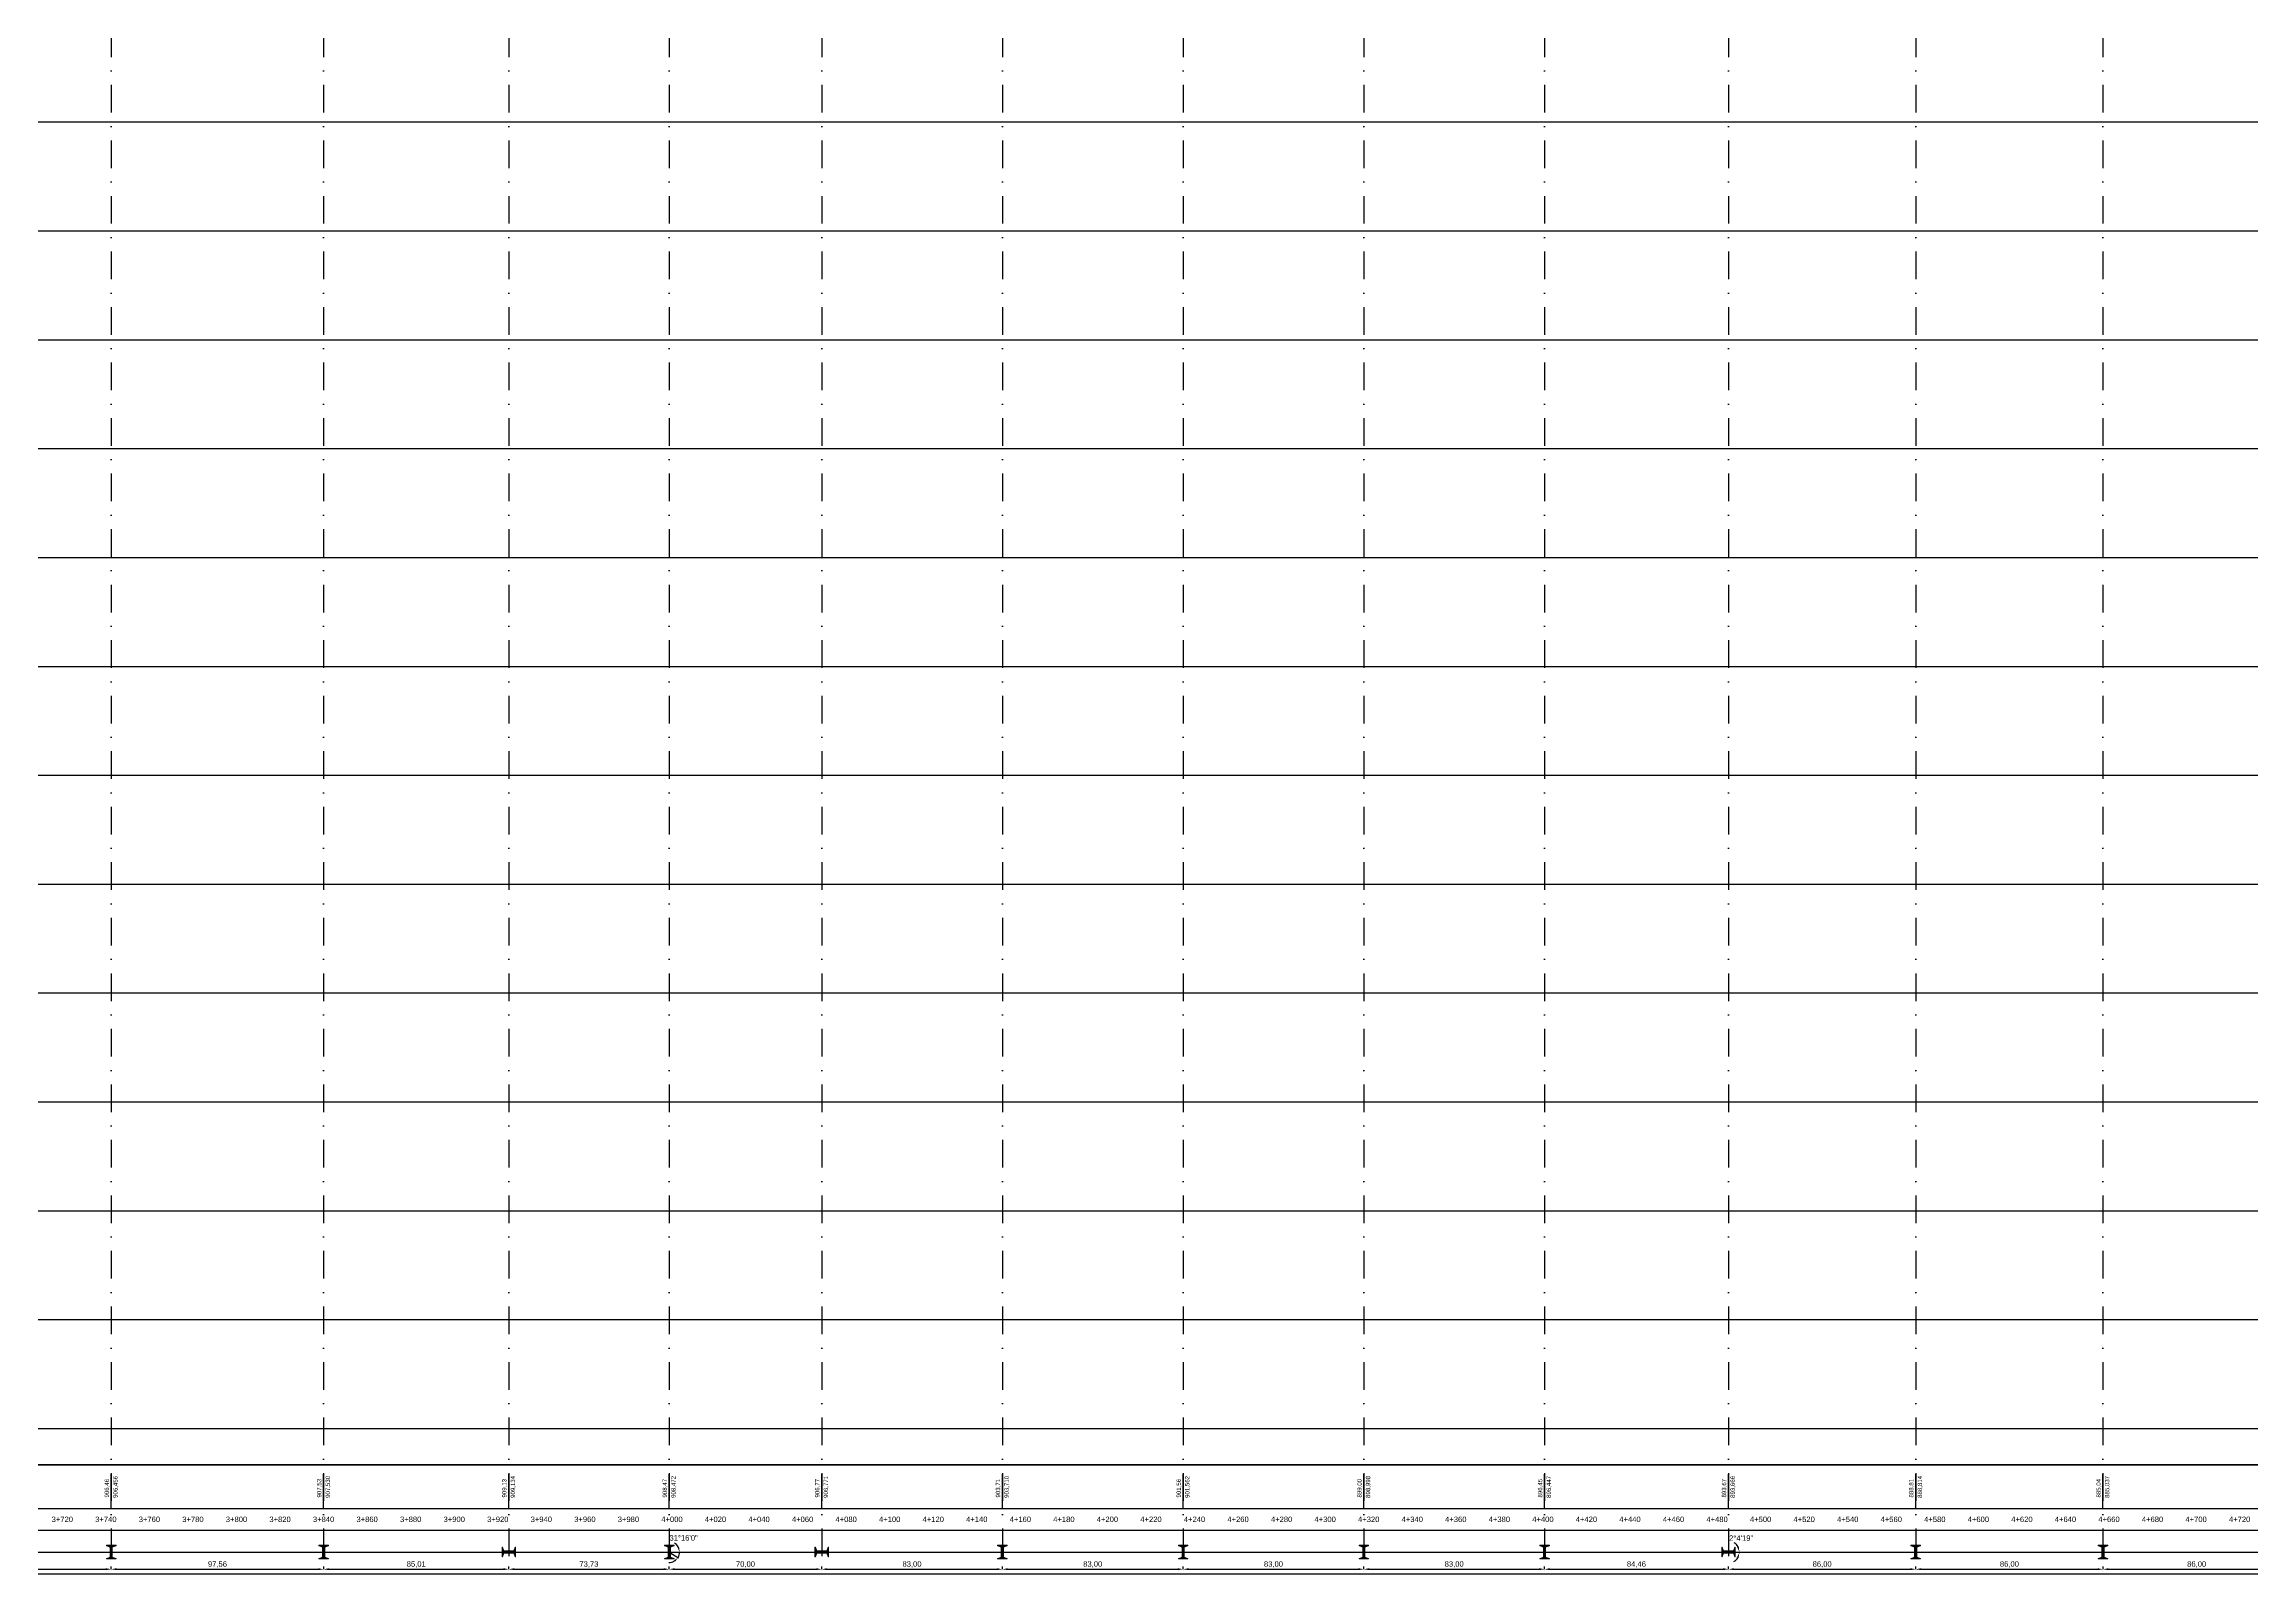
# Model space of a CAD drawing. Header units: metres. Extents: x -121 to 9872, y 3505 to 10721.
# Drawn here: x 3730 to 4744, y 5510 to 6213 of the extents above; entities that cross this region are included whole.
import ezdxf
from ezdxf.enums import TextEntityAlignment as Align

# ---------------------------------------------------------------- set-up
doc = ezdxf.new("R2010")
doc.units = ezdxf.units.M
doc.set_wipeout_variables(frame=1)
doc.header["$PDMODE"] = 2
doc.linetypes.add('DASHDOT', pattern=[25.4, 12.7, -6.35, 0, -6.35])
for name, color, linetype in [('EsquemáticoAlinhamento', 7, 'Continuous'), ('GRID', 253, 'Continuous'), ('Modelo_CotaTerreno_Perfil', 7, 'Continuous'), ('Perfil - Caixa', 251, 'Continuous'), ('Perfil - Texto Estaca', 7, 'Continuous'), ('Poste', 7, 'Continuous'), ('Poste Perfil', 251, 'Continuous'), ('Vertice', 8, 'Continuous')]:
    doc.layers.add(name, color=color, linetype=linetype)
doc.styles.add('R80', font='arial.ttf', dxfattribs={"height": 2})
doc.styles.get("Standard").update_dxf_attribs({"font": 'arial.ttf'})
doc.dimstyles.new('ISO-25', dxfattribs={"dimtxt": 2.5, "dimasz": 2.5, "dimexe": 1.25, "dimexo": 0.625, "dimtad": 1, "dimzin": 1, "dimtxsty": 'Standard', "dimcen": 2.5, "dimaunit": 1, "dimadec": 3, "dimazin": 3, "dimtfac": 1, "dimtmove": 0, "dimatfit": 3, "dimfxlon": 1, "dimarcsym": 0})

# ---------------------------------------------------------------- blocks, each defined once
blk = doc.blocks.new('PosteBloco')
at = {"lineweight": 0}
blk.add_lwpolyline([(-2.3, 0.5), (-2.9, 2.2), (-3.1, 2.2), (-3.1, -2.2), (-2.9, -2.2), (-2.3, -0.5), (2.3, -0.5), (2.9, -2.2), (3.1, -2.2), (3.1, 2.2), (2.9, 2.2), (2.3, 0.5)], close=True, dxfattribs=at)
blk.add_wipeout([(-2.3, 0.5), (-2.9, 2.2), (-3.1, 2.2), (-3.1, -2.2), (-2.9, -2.2), (-2.3, -0.5), (2.3, -0.5), (2.9, -2.2), (3.1, -2.2), (3.1, 2.2), (2.9, 2.2), (2.3, 0.5)]).dxf.layer = 'Poste'
at = {"layer": 'Poste Perfil'}
h = blk.add_hatch(color=256, dxfattribs=at)
h.dxf.hatch_style = 1
h.paths.add_polyline_path([(-2.3, 0.5), (-2.9, 2.2), (-3.1, 2.2), (-3.1, -2.2), (-2.9, -2.2), (-2.3, -0.5), (2.3, -0.5), (2.9, -2.2), (3.1, -2.2), (3.1, 2.2), (2.9, 2.2), (2.3, 0.5)])
at = {"color": 251, "lineweight": 0}
blk.add_circle((0, 0), 0.182, dxfattribs=at)
blk = doc.blocks.new('EsquematicoPlantaGaveta')
at = {"rotation": 269.9999999999131}
blk.add_blockref('PosteBloco', (0, 0), dxfattribs=at)
blk = doc.blocks.new('EsquematicoPlantaTopo')
at = {"layer": 'Poste Perfil'}
blk.add_blockref('PosteBloco', (0, 0), dxfattribs=at)
blk = doc.blocks.new('*D419')
at = {"layer": 'Defpoints', "color": 0, "transparency": 16777216}
for p in [(18.8, 5520.2), (93.9, 5520.2), (98.9, 5520.2), (99.1, 5520.2), (7744.2, 5520.2)]:
    blk.add_point(p, dxfattribs=at)
at = {"layer": 'Vertice', "color": 1, "lineweight": -2, "transparency": 16777216}
blk.add_line((100.3, 5520.2), (99.1, 5520.2), dxfattribs=at)
for start, end in [(27.8953, 55.7907), (304.2082, 332.1035), (359.9989, 360)]:
    blk.add_arc((93.9, 5520.2), 5.19, start, end, dxfattribs=at)
at = {"layer": 'Vertice', "color": 1, "transparency": 16777216}
for points in [[(98.9, 5522.7), (98.1, 5522.5), (99.1, 5520.2)], [(98.1, 5517.9), (98.9, 5517.7), (99.1, 5520.2)]]:
    blk.add_solid(points, dxfattribs=at)
at = {"layer": 'Vertice', "color": 0, "transparency": 16777216, "insert": (98.9, 5525.7), "char_height": 2.5, "attachment_point": 5}
blk.add_mtext('0°0\'4"', dxfattribs=at)
blk = doc.blocks.new('*D420')
at = {"layer": 'Defpoints', "color": 0, "transparency": 16777216}
for p in [(18.8, 5520.2), (317.4, 5520.2), (322.4, 5520.7), (322.7, 5520.4), (7744.2, 5520.2)]:
    blk.add_point(p, dxfattribs=at)
at = {"layer": 'Vertice', "color": 1, "lineweight": -2, "transparency": 16777216}
blk.add_line((323.9, 5520.9), (322.7, 5520.8), dxfattribs=at)
for start, end in [(33.6623, 61.1489), (305.027, 332.5135), (360, 6.1758)]:
    blk.add_arc((317.4, 5520.2), 5.26, start, end, dxfattribs=at)
at = {"layer": 'Vertice', "color": 1, "transparency": 16777216}
for points in [[(322.2, 5523.3), (321.4, 5523), (322.7, 5520.8)], [(321.7, 5517.9), (322.5, 5517.7), (322.7, 5520.2)]]:
    blk.add_solid(points, dxfattribs=at)
at = {"layer": 'Vertice', "color": 0, "transparency": 16777216, "insert": (314.2, 5525.9), "char_height": 2.5, "attachment_point": 5}
blk.add_mtext('6°10\'33"', dxfattribs=at)
blk = doc.blocks.new('*D421')
at = {"layer": 'Defpoints', "color": 0, "transparency": 16777216}
for p in [(18.8, 5520.2), (408.3, 5525.2), (408.3, 5520.2), (410.5, 5523.9), (7744.2, 5520.2)]:
    blk.add_point(p, dxfattribs=at)
at = {"layer": 'Vertice', "color": 1, "lineweight": -2, "transparency": 16777216}
blk.add_arc((408.3, 5520.2), 4.27, 34.0786, 55.5578, dxfattribs=at)
at = {"layer": 'Vertice', "color": 1, "transparency": 16777216}
for points in [[(410.6, 5523.3), (410.8, 5524.1), (408.3, 5524.5)], [(412.2, 5522.7), (411.4, 5522.5), (412.6, 5520.2)]]:
    blk.add_solid(points, dxfattribs=at)
at = {"layer": 'Vertice', "color": 0, "transparency": 16777216, "insert": (418.4, 5525.9), "char_height": 2.5, "attachment_point": 5}
blk.add_mtext('89°38\'11"', dxfattribs=at)
blk = doc.blocks.new('*D422')
at = {"layer": 'Defpoints', "color": 0, "transparency": 16777216}
for p in [(18.8, 5520.2), (1069.4, 5520.2), (1074.7, 5520.2), (1074.7, 5520.2), (7744.2, 5520.2)]:
    blk.add_point(p, dxfattribs=at)
at = {"layer": 'Vertice', "color": 1, "lineweight": -2, "transparency": 16777216}
for start, end in [(27.3936, 54.7536), (305.28, 332.64), (360, 0.0336)]:
    blk.add_arc((1069.4, 5520.2), 5.29, start, end, dxfattribs=at)
at = {"layer": 'Vertice', "color": 1, "transparency": 16777216}
for points in [[(1074.5, 5522.7), (1073.7, 5522.5), (1074.7, 5520.2)], [(1073.7, 5517.9), (1074.5, 5517.7), (1074.7, 5520.2)]]:
    blk.add_solid(points, dxfattribs=at)
at = {"layer": 'Vertice', "color": 0, "transparency": 16777216, "insert": (1074.7, 5526.5), "char_height": 2.5, "attachment_point": 5}
blk.add_mtext('0°2\'1"', dxfattribs=at)
blk = doc.blocks.new('*D423')
at = {"layer": 'Defpoints', "color": 0, "transparency": 16777216}
for p in [(18.8, 5520.2), (1730.4, 5520.2), (1735.2, 5519), (1736, 5519.3), (7744.2, 5520.2)]:
    blk.add_point(p, dxfattribs=at)
at = {"layer": 'Vertice', "color": 1, "lineweight": -2, "transparency": 16777216}
blk.add_line((1735.9, 5518.8), (1737.1, 5518.5), dxfattribs=at)
for start, end in [(294.4993, 320.1091), (25.6098, 51.2196), (345.7189, 360)]:
    blk.add_arc((1730.4, 5520.2), 5.64, start, end, dxfattribs=at)
at = {"layer": 'Vertice', "color": 1, "transparency": 16777216}
for points in [[(1734.4, 5516.8), (1735.1, 5516.4), (1735.9, 5518.8)], [(1735.9, 5522.7), (1735.1, 5522.6), (1736, 5520.2)]]:
    blk.add_solid(points, dxfattribs=at)
at = {"layer": 'Vertice', "color": 0, "transparency": 16777216, "insert": (1735.6, 5526.2), "char_height": 2.5, "attachment_point": 5}
blk.add_mtext('14°16\'52"', dxfattribs=at)
blk = doc.blocks.new('*D424')
at = {"layer": 'Defpoints', "color": 0, "transparency": 16777216}
for p in [(18.8, 5520.2), (2179.2, 5520.2), (2184.2, 5520.2), (2184.2, 5520.2), (7744.2, 5520.2)]:
    blk.add_point(p, dxfattribs=at)
at = {"layer": 'Vertice', "color": 1, "lineweight": -2, "transparency": 16777216}
for start, end in [(28.9784, 57.9567), (302.0425, 331.0208), (359.9992, 360)]:
    blk.add_arc((2179.2, 5520.2), 5, start, end, dxfattribs=at)
at = {"layer": 'Vertice', "color": 1, "transparency": 16777216}
for points in [[(2183.9, 5522.7), (2183.1, 5522.5), (2184.2, 5520.2)], [(2183.1, 5517.9), (2183.9, 5517.7), (2184.2, 5520.2)]]:
    blk.add_solid(points, dxfattribs=at)
at = {"layer": 'Vertice', "color": 0, "transparency": 16777216, "insert": (2183.9, 5526.6), "char_height": 2.5, "attachment_point": 5}
blk.add_mtext('0°0\'3"', dxfattribs=at)
blk = doc.blocks.new('*D425')
at = {"layer": 'Defpoints', "color": 0, "transparency": 16777216}
for p in [(18.8, 5520.2), (2756.3, 5520.2), (2761.3, 5520.7), (2761.3, 5520.4), (7744.2, 5520.2)]:
    blk.add_point(p, dxfattribs=at)
at = {"layer": 'Vertice', "color": 1, "lineweight": -2, "transparency": 16777216}
for start, end in [(34.6141, 63.6901), (301.848, 330.924), (360, 5.5381)]:
    blk.add_arc((2756.3, 5520.2), 4.98, start, end, dxfattribs=at)
at = {"layer": 'Vertice', "color": 1, "transparency": 16777216}
for points in [[(2760.8, 5523.2), (2760, 5522.9), (2761.3, 5520.7)], [(2760.3, 5517.9), (2761.1, 5517.7), (2761.3, 5520.2)]]:
    blk.add_solid(points, dxfattribs=at)
at = {"layer": 'Vertice', "color": 0, "transparency": 16777216, "insert": (2762.3, 5526.5), "char_height": 2.5, "attachment_point": 5}
blk.add_mtext('5°32\'17"', dxfattribs=at)
blk = doc.blocks.new('*D426')
at = {"layer": 'Defpoints', "color": 0, "transparency": 16777216}
for p in [(18.8, 5520.2), (3042.3, 5520.2), (3047.3, 5520.6), (3047.3, 5520.3), (7744.2, 5520.2)]:
    blk.add_point(p, dxfattribs=at)
at = {"layer": 'Vertice', "color": 1, "lineweight": -2, "transparency": 16777216}
for start, end in [(33.264, 62.3805), (301.767, 330.8835), (360, 4.1475)]:
    blk.add_arc((3042.3, 5520.2), 4.97, start, end, dxfattribs=at)
at = {"layer": 'Vertice', "color": 1, "transparency": 16777216}
for points in [[(3046.8, 5523.1), (3046, 5522.8), (3047.2, 5520.6)], [(3046.2, 5517.9), (3047, 5517.7), (3047.3, 5520.2)]]:
    blk.add_solid(points, dxfattribs=at)
at = {"layer": 'Vertice', "color": 0, "transparency": 16777216, "insert": (3047.1, 5525.7), "char_height": 2.5, "attachment_point": 5}
blk.add_mtext('4°8\'51"', dxfattribs=at)
blk = doc.blocks.new('*D427')
at = {"layer": 'Defpoints', "color": 0, "transparency": 16777216}
for p in [(18.8, 5520.2), (4017.5, 5520.2), (4021.8, 5517.6), (4022, 5518.5), (7744.2, 5520.2)]:
    blk.add_point(p, dxfattribs=at)
at = {"layer": 'Vertice', "color": 1, "lineweight": -2, "transparency": 16777216}
for start, end in [(268.1059, 298.4196), (30.3137, 60.6275), (328.7333, 360)]:
    blk.add_arc((4017.5, 5520.2), 4.78, start, end, dxfattribs=at)
at = {"layer": 'Vertice', "color": 1, "transparency": 16777216}
for points in [[(4019.5, 5516.3), (4020.1, 5515.7), (4021.6, 5517.7)], [(4022, 5522.7), (4021.2, 5522.5), (4022.3, 5520.2)]]:
    blk.add_solid(points, dxfattribs=at)
at = {"layer": 'Vertice', "color": 0, "transparency": 16777216, "insert": (4024.1, 5526.7), "char_height": 2.5, "attachment_point": 5}
blk.add_mtext('31°16\'0"', dxfattribs=at)
blk = doc.blocks.new('*D428')
at = {"layer": 'Defpoints', "color": 0, "transparency": 16777216}
for p in [(18.8, 5520.2), (4504, 5520.2), (4509, 5520.1), (4509, 5520), (7744.2, 5520.2)]:
    blk.add_point(p, dxfattribs=at)
at = {"layer": 'Vertice', "color": 1, "lineweight": -2, "transparency": 16777216}
for start, end in [(299.9897, 328.9589), (28.9692, 57.9384), (357.9281, 360)]:
    blk.add_arc((4504, 5520.2), 5, start, end, dxfattribs=at)
at = {"layer": 'Vertice', "color": 1, "transparency": 16777216}
for points in [[(4507.8, 5517.7), (4508.6, 5517.5), (4509, 5520)], [(4508.7, 5522.7), (4507.9, 5522.5), (4509, 5520.2)]]:
    blk.add_solid(points, dxfattribs=at)
at = {"layer": 'Vertice', "color": 0, "transparency": 16777216, "insert": (4509.8, 5526.6), "char_height": 2.5, "attachment_point": 5}
blk.add_mtext('2°4\'19"', dxfattribs=at)
blk = doc.blocks.new('*D429')
at = {"layer": 'Defpoints', "color": 0, "transparency": 16777216}
for p in [(18.8, 5520.2), (5017.8, 5520.2), (5022.8, 5520.2), (5022.8, 5520.2), (7744.2, 5520.2)]:
    blk.add_point(p, dxfattribs=at)
at = {"layer": 'Vertice', "color": 1, "lineweight": -2, "transparency": 16777216}
for start, end in [(28.9817, 57.9634), (302.0349, 331.0166), (359.9983, 360)]:
    blk.add_arc((5017.8, 5520.2), 5, start, end, dxfattribs=at)
at = {"layer": 'Vertice', "color": 1, "transparency": 16777216}
for points in [[(5022.5, 5522.7), (5021.7, 5522.5), (5022.8, 5520.2)], [(5021.7, 5517.9), (5022.5, 5517.7), (5022.8, 5520.2)]]:
    blk.add_solid(points, dxfattribs=at)
at = {"layer": 'Vertice', "color": 0, "transparency": 16777216, "insert": (5022.7, 5526.2), "char_height": 2.5, "attachment_point": 5}
blk.add_mtext('0°0\'6"', dxfattribs=at)
blk = doc.blocks.new('*D430')
at = {"layer": 'Defpoints', "color": 0, "transparency": 16777216}
for p in [(18.8, 5520.2), (5531.6, 5520.2), (5536.3, 5519.2), (5536.3, 5518.7), (7744.2, 5520.2)]:
    blk.add_point(p, dxfattribs=at)
at = {"layer": 'Vertice', "color": 1, "lineweight": -2, "transparency": 16777216}
for start, end in [(283.5899, 313.2548), (29.6649, 59.3298), (342.9197, 360)]:
    blk.add_arc((5531.6, 5520.2), 4.88, start, end, dxfattribs=at)
at = {"layer": 'Vertice', "color": 1, "transparency": 16777216}
for points in [[(5534.5, 5516.9), (5535.3, 5516.4), (5536.2, 5518.8)], [(5536.2, 5522.7), (5535.4, 5522.5), (5536.4, 5520.2)]]:
    blk.add_solid(points, dxfattribs=at)
at = {"layer": 'Vertice', "color": 0, "transparency": 16777216, "insert": (5538.4, 5526.2), "char_height": 2.5, "attachment_point": 5}
blk.add_mtext('17°4\'49"', dxfattribs=at)
blk = doc.blocks.new('*D431')
at = {"layer": 'Defpoints', "color": 0, "transparency": 16777216}
for p in [(18.8, 5520.2), (6119, 5520.2), (6123.6, 5522.2), (6123.9, 5520.9), (7744.2, 5520.2)]:
    blk.add_point(p, dxfattribs=at)
at = {"layer": 'Vertice', "color": 1, "lineweight": -2, "transparency": 16777216}
for start, end in [(52.2664, 81.5809), (301.371, 330.6855), (360, 22.9519)]:
    blk.add_arc((6119, 5520.2), 4.94, start, end, dxfattribs=at)
at = {"layer": 'Vertice', "color": 1, "transparency": 16777216}
for points in [[(6122.3, 5524.4), (6121.7, 5523.9), (6123.5, 5522.1)], [(6122.9, 5517.9), (6123.7, 5517.7), (6123.9, 5520.2)]]:
    blk.add_solid(points, dxfattribs=at)
at = {"layer": 'Vertice', "color": 0, "transparency": 16777216, "insert": (6126.1, 5526.8), "char_height": 2.5, "attachment_point": 5}
blk.add_mtext('22°57\'7"', dxfattribs=at)
blk = doc.blocks.new('*D432')
at = {"layer": 'Defpoints', "color": 0, "transparency": 16777216}
for p in [(18.8, 5520.2), (6649.9, 5525.2), (6649.9, 5520.2), (6652.4, 5524.6), (7744.2, 5520.2)]:
    blk.add_point(p, dxfattribs=at)
at = {"layer": 'Vertice', "color": 1, "lineweight": -2, "transparency": 16777216}
blk.add_line((6649.9, 5526.5), (6649.9, 5525.2), dxfattribs=at)
blk.add_arc((6649.9, 5520.2), 5.02, 28.8541, 61.1456, dxfattribs=at)
at = {"layer": 'Vertice', "color": 1, "transparency": 16777216}
for points in [[(6652.2, 5524.2), (6652.5, 5525), (6649.9, 5525.2)], [(6654.7, 5522.7), (6653.9, 5522.5), (6654.9, 5520.2)]]:
    blk.add_solid(points, dxfattribs=at)
at = {"layer": 'Vertice', "color": 0, "transparency": 16777216, "insert": (6658.6, 5527.6), "char_height": 2.5, "attachment_point": 5}
blk.add_mtext('89°59\'59"', dxfattribs=at)
blk = doc.blocks.new('*D433')
at = {"layer": 'Defpoints', "color": 0, "transparency": 16777216}
for p in [(18.8, 5520.2), (7509.5, 5520.2), (7512.8, 5517.2), (7744.2, 5520.2), (7511.6, 5515.7)]:
    blk.add_point(p, dxfattribs=at)
at = {"layer": 'Vertice', "color": 1, "lineweight": -2, "transparency": 16777216}
for start, end in [(230.7393, 263.1423), (32.403, 64.806), (295.5453, 360)]:
    blk.add_arc((7509.5, 5520.2), 4.48, start, end, dxfattribs=at)
at = {"layer": 'Vertice', "color": 1, "transparency": 16777216}
for points in [[(7508.9, 5516.2), (7509, 5515.3), (7511.4, 5516.2)], [(7513.7, 5522.7), (7512.9, 5522.5), (7514, 5520.2)]]:
    blk.add_solid(points, dxfattribs=at)
at = {"layer": 'Vertice', "color": 0, "transparency": 16777216, "insert": (7514.6, 5525.7), "char_height": 2.5, "attachment_point": 5}
blk.add_mtext('64°27\'17"', dxfattribs=at)
blk = doc.blocks.new('*D479')
at = {"color": 0, "lineweight": -2, "transparency": 16777216}
for p, q in [((3670.2, 5512.3), (3670.2, 5513.6)), ((3672.7, 5512.3), (3758.7, 5512.3)), ((3761.2, 5512.3), (3761.2, 5513.6))]:
    blk.add_line(p, q, dxfattribs=at)
at = {"color": 0, "transparency": 16777216}
for points in [[(3672.7, 5512.8), (3672.7, 5511.9), (3670.2, 5512.3)], [(3758.7, 5512.8), (3758.7, 5511.9), (3761.2, 5512.3)]]:
    blk.add_solid(points, dxfattribs=at)
at = {"layer": 'Defpoints', "color": 0, "transparency": 16777216}
for p in [(3670.2, 5512.3), (3761.2, 5512.3), (3761.2, 5512.3)]:
    blk.add_point(p, dxfattribs=at)
at = {"color": 0, "transparency": 16777216, "insert": (3715.7, 5514.5), "char_height": 2.5, "attachment_point": 5}
blk.add_mtext('91,00', dxfattribs=at)
blk = doc.blocks.new('*D480')
at = {"color": 0, "lineweight": -2, "transparency": 16777216}
for p, q in [((3761.2, 5512.3), (3761.2, 5513.6)), ((3763.7, 5512.3), (3856.3, 5512.3)), ((3858.8, 5512.3), (3858.8, 5513.6))]:
    blk.add_line(p, q, dxfattribs=at)
at = {"color": 0, "transparency": 16777216}
for points in [[(3763.7, 5512.8), (3763.7, 5511.9), (3761.2, 5512.3)], [(3856.3, 5512.8), (3856.3, 5511.9), (3858.8, 5512.3)]]:
    blk.add_solid(points, dxfattribs=at)
at = {"layer": 'Defpoints', "color": 0, "transparency": 16777216}
for p in [(3761.2, 5512.3), (3858.8, 5512.3), (3858.8, 5512.3)]:
    blk.add_point(p, dxfattribs=at)
at = {"color": 0, "transparency": 16777216, "insert": (3810, 5514.5), "char_height": 2.5, "attachment_point": 5}
blk.add_mtext('97,56', dxfattribs=at)
blk = doc.blocks.new('*D481')
at = {"color": 0, "lineweight": -2, "transparency": 16777216}
for p, q in [((3858.8, 5512.3), (3858.8, 5513.6)), ((3861.3, 5512.3), (3941.3, 5512.3)), ((3943.8, 5512.3), (3943.8, 5513.6))]:
    blk.add_line(p, q, dxfattribs=at)
at = {"color": 0, "transparency": 16777216}
for points in [[(3861.3, 5512.8), (3861.3, 5511.9), (3858.8, 5512.3)], [(3941.3, 5512.8), (3941.3, 5511.9), (3943.8, 5512.3)]]:
    blk.add_solid(points, dxfattribs=at)
at = {"layer": 'Defpoints', "color": 0, "transparency": 16777216}
for p in [(3858.8, 5512.3), (3943.8, 5512.3), (3943.8, 5512.3)]:
    blk.add_point(p, dxfattribs=at)
at = {"color": 0, "transparency": 16777216, "insert": (3901.3, 5514.5), "char_height": 2.5, "attachment_point": 5}
blk.add_mtext('85,01', dxfattribs=at)
blk = doc.blocks.new('*D482')
at = {"color": 0, "lineweight": -2, "transparency": 16777216}
for p, q in [((3943.8, 5512.3), (3943.8, 5513.6)), ((3946.3, 5512.3), (4015, 5512.3)), ((4017.5, 5512.3), (4017.5, 5513.6))]:
    blk.add_line(p, q, dxfattribs=at)
at = {"color": 0, "transparency": 16777216}
for points in [[(3946.3, 5512.8), (3946.3, 5511.9), (3943.8, 5512.3)], [(4015, 5512.8), (4015, 5511.9), (4017.5, 5512.3)]]:
    blk.add_solid(points, dxfattribs=at)
at = {"layer": 'Defpoints', "color": 0, "transparency": 16777216}
for p in [(3943.8, 5512.3), (4017.5, 5512.3), (4017.5, 5512.3)]:
    blk.add_point(p, dxfattribs=at)
at = {"color": 0, "transparency": 16777216, "insert": (3980.6, 5514.5), "char_height": 2.5, "attachment_point": 5}
blk.add_mtext('73,73', dxfattribs=at)
blk = doc.blocks.new('*D483')
at = {"color": 0, "lineweight": -2, "transparency": 16777216}
for p, q in [((4017.5, 5512.3), (4017.5, 5513.6)), ((4020, 5512.3), (4085, 5512.3)), ((4087.5, 5512.3), (4087.5, 5513.6))]:
    blk.add_line(p, q, dxfattribs=at)
at = {"color": 0, "transparency": 16777216}
for points in [[(4020, 5512.8), (4020, 5511.9), (4017.5, 5512.3)], [(4085, 5512.8), (4085, 5511.9), (4087.5, 5512.3)]]:
    blk.add_solid(points, dxfattribs=at)
at = {"layer": 'Defpoints', "color": 0, "transparency": 16777216}
for p in [(4017.5, 5512.3), (4087.5, 5512.3), (4087.5, 5512.3)]:
    blk.add_point(p, dxfattribs=at)
at = {"color": 0, "transparency": 16777216, "insert": (4052.5, 5514.5), "char_height": 2.5, "attachment_point": 5}
blk.add_mtext('70,00', dxfattribs=at)
blk = doc.blocks.new('*D484')
at = {"color": 0, "lineweight": -2, "transparency": 16777216}
for p, q in [((4087.5, 5512.3), (4087.5, 5513.6)), ((4090, 5512.3), (4168, 5512.3)), ((4170.5, 5512.3), (4170.5, 5513.6))]:
    blk.add_line(p, q, dxfattribs=at)
at = {"color": 0, "transparency": 16777216}
for points in [[(4090, 5512.8), (4090, 5511.9), (4087.5, 5512.3)], [(4168, 5512.8), (4168, 5511.9), (4170.5, 5512.3)]]:
    blk.add_solid(points, dxfattribs=at)
at = {"layer": 'Defpoints', "color": 0, "transparency": 16777216}
for p in [(4087.5, 5512.3), (4170.5, 5512.3), (4170.5, 5512.3)]:
    blk.add_point(p, dxfattribs=at)
at = {"color": 0, "transparency": 16777216, "insert": (4129, 5514.5), "char_height": 2.5, "attachment_point": 5}
blk.add_mtext('83,00', dxfattribs=at)
blk = doc.blocks.new('*D485')
at = {"color": 0, "lineweight": -2, "transparency": 16777216}
for p, q in [((4170.5, 5512.3), (4170.5, 5513.6)), ((4173, 5512.3), (4251, 5512.3)), ((4253.5, 5512.3), (4253.5, 5513.6))]:
    blk.add_line(p, q, dxfattribs=at)
at = {"color": 0, "transparency": 16777216}
for points in [[(4173, 5512.8), (4173, 5511.9), (4170.5, 5512.3)], [(4251, 5512.8), (4251, 5511.9), (4253.5, 5512.3)]]:
    blk.add_solid(points, dxfattribs=at)
at = {"layer": 'Defpoints', "color": 0, "transparency": 16777216}
for p in [(4170.5, 5512.3), (4253.5, 5512.3), (4253.5, 5512.3)]:
    blk.add_point(p, dxfattribs=at)
at = {"color": 0, "transparency": 16777216, "insert": (4212, 5514.5), "char_height": 2.5, "attachment_point": 5}
blk.add_mtext('83,00', dxfattribs=at)
blk = doc.blocks.new('*D486')
at = {"color": 0, "lineweight": -2, "transparency": 16777216}
for p, q in [((4253.5, 5512.3), (4253.5, 5513.6)), ((4256, 5512.3), (4334, 5512.3)), ((4336.5, 5512.3), (4336.5, 5513.6))]:
    blk.add_line(p, q, dxfattribs=at)
at = {"color": 0, "transparency": 16777216}
for points in [[(4256, 5512.8), (4256, 5511.9), (4253.5, 5512.3)], [(4334, 5512.8), (4334, 5511.9), (4336.5, 5512.3)]]:
    blk.add_solid(points, dxfattribs=at)
at = {"layer": 'Defpoints', "color": 0, "transparency": 16777216}
for p in [(4253.5, 5512.3), (4336.5, 5512.3), (4336.5, 5512.3)]:
    blk.add_point(p, dxfattribs=at)
at = {"color": 0, "transparency": 16777216, "insert": (4295, 5514.5), "char_height": 2.5, "attachment_point": 5}
blk.add_mtext('83,00', dxfattribs=at)
blk = doc.blocks.new('*D487')
at = {"color": 0, "lineweight": -2, "transparency": 16777216}
for p, q in [((4336.5, 5512.3), (4336.5, 5513.6)), ((4339, 5512.3), (4417, 5512.3)), ((4419.5, 5512.3), (4419.5, 5513.6))]:
    blk.add_line(p, q, dxfattribs=at)
at = {"color": 0, "transparency": 16777216}
for points in [[(4339, 5512.8), (4339, 5511.9), (4336.5, 5512.3)], [(4417, 5512.8), (4417, 5511.9), (4419.5, 5512.3)]]:
    blk.add_solid(points, dxfattribs=at)
at = {"layer": 'Defpoints', "color": 0, "transparency": 16777216}
for p in [(4336.5, 5512.3), (4419.5, 5512.3), (4419.5, 5512.3)]:
    blk.add_point(p, dxfattribs=at)
at = {"color": 0, "transparency": 16777216, "insert": (4378, 5514.5), "char_height": 2.5, "attachment_point": 5}
blk.add_mtext('83,00', dxfattribs=at)
blk = doc.blocks.new('*D488')
at = {"color": 0, "lineweight": -2, "transparency": 16777216}
for p, q in [((4419.5, 5512.3), (4419.5, 5513.6)), ((4422, 5512.3), (4501.5, 5512.3)), ((4504, 5512.3), (4504, 5513.6))]:
    blk.add_line(p, q, dxfattribs=at)
at = {"color": 0, "transparency": 16777216}
for points in [[(4422, 5512.8), (4422, 5511.9), (4419.5, 5512.3)], [(4501.5, 5512.8), (4501.5, 5511.9), (4504, 5512.3)]]:
    blk.add_solid(points, dxfattribs=at)
at = {"layer": 'Defpoints', "color": 0, "transparency": 16777216}
for p in [(4419.5, 5512.3), (4504, 5512.3), (4504, 5512.3)]:
    blk.add_point(p, dxfattribs=at)
at = {"color": 0, "transparency": 16777216, "insert": (4461.7, 5514.5), "char_height": 2.5, "attachment_point": 5}
blk.add_mtext('84,46', dxfattribs=at)
blk = doc.blocks.new('*D489')
at = {"color": 0, "lineweight": -2, "transparency": 16777216}
for p, q in [((4504, 5512.3), (4504, 5513.6)), ((4506.5, 5512.3), (4587.5, 5512.3)), ((4590, 5512.3), (4590, 5513.6))]:
    blk.add_line(p, q, dxfattribs=at)
at = {"color": 0, "transparency": 16777216}
for points in [[(4506.5, 5512.8), (4506.5, 5511.9), (4504, 5512.3)], [(4587.5, 5512.8), (4587.5, 5511.9), (4590, 5512.3)]]:
    blk.add_solid(points, dxfattribs=at)
at = {"layer": 'Defpoints', "color": 0, "transparency": 16777216}
for p in [(4504, 5512.3), (4590, 5512.3), (4590, 5512.3)]:
    blk.add_point(p, dxfattribs=at)
at = {"color": 0, "transparency": 16777216, "insert": (4547, 5514.5), "char_height": 2.5, "attachment_point": 5}
blk.add_mtext('86,00', dxfattribs=at)
blk = doc.blocks.new('*D490')
at = {"color": 0, "lineweight": -2, "transparency": 16777216}
for p, q in [((4590, 5512.3), (4590, 5513.6)), ((4592.5, 5512.3), (4673.5, 5512.3)), ((4676, 5512.3), (4676, 5513.6))]:
    blk.add_line(p, q, dxfattribs=at)
at = {"color": 0, "transparency": 16777216}
for points in [[(4592.5, 5512.8), (4592.5, 5511.9), (4590, 5512.3)], [(4673.5, 5512.8), (4673.5, 5511.9), (4676, 5512.3)]]:
    blk.add_solid(points, dxfattribs=at)
at = {"layer": 'Defpoints', "color": 0, "transparency": 16777216}
for p in [(4590, 5512.3), (4676, 5512.3), (4676, 5512.3)]:
    blk.add_point(p, dxfattribs=at)
at = {"color": 0, "transparency": 16777216, "insert": (4633, 5514.5), "char_height": 2.5, "attachment_point": 5}
blk.add_mtext('86,00', dxfattribs=at)
blk = doc.blocks.new('*D491')
at = {"color": 0, "lineweight": -2, "transparency": 16777216}
for p, q in [((4676, 5512.3), (4676, 5513.6)), ((4678.5, 5512.3), (4759.5, 5512.3)), ((4762, 5512.3), (4762, 5513.6))]:
    blk.add_line(p, q, dxfattribs=at)
at = {"color": 0, "transparency": 16777216}
for points in [[(4678.5, 5512.8), (4678.5, 5511.9), (4676, 5512.3)], [(4759.5, 5512.8), (4759.5, 5511.9), (4762, 5512.3)]]:
    blk.add_solid(points, dxfattribs=at)
at = {"layer": 'Defpoints', "color": 0, "transparency": 16777216}
for p in [(4676, 5512.3), (4762, 5512.3), (4762, 5512.3)]:
    blk.add_point(p, dxfattribs=at)
at = {"color": 0, "transparency": 16777216, "insert": (4719, 5514.5), "char_height": 2.5, "attachment_point": 5}
blk.add_mtext('86,00', dxfattribs=at)

msp = doc.modelspace()

# ---------------------------------------------------------------- linework, layer by layer
at = {"layer": 'GRID', "linetype": 'DASHDOT'}
for p, q in [((3761.211, 7876.973), (3761.211, 5510.205)), ((3858.773, 7876.973), (3858.773, 5510.205)), ((3943.785, 7876.973), (3943.785, 5510.205)), ((4017.511, 7876.973), (4017.511, 5510.205)), ((4087.511, 7876.973), (4087.511, 5510.205)), ((4170.511, 7876.973), (4170.511, 5510.205)), ((4253.511, 7876.973), (4253.511, 5510.205)), ((4336.511, 7876.973), (4336.511, 5510.205)), ((4419.511, 7876.973), (4419.511, 5510.205)), ((4503.967, 7876.973), (4503.967, 5510.205)), ((4589.967, 7876.973), (4589.967, 5510.205)), ((4675.967, 7876.973), (4675.967, 5510.205))]:
    msp.add_line(p, q, dxfattribs=at)
at = {"layer": 'GRID'}
for points in [[(-30.298, 5560.205), (-30.298, 7876.973), (7827.812, 7876.973), (7827.812, 5560.205), (-30.298, 5560.205)], [(-30.298, 6176.973), (7827.812, 6176.973)], [(-30.298, 6076.973), (7827.812, 6076.973)], [(-30.298, 6026.973), (7827.812, 6026.973)], [(-30.298, 5976.973), (7827.812, 5976.973)], [(-30.298, 5926.973), (7827.812, 5926.973)], [(-30.298, 5876.973), (7827.812, 5876.973)], [(-30.298, 5826.973), (7827.812, 5826.973)], [(-30.298, 5776.973), (7827.812, 5776.973)], [(-30.298, 5726.973), (7827.812, 5726.973)], [(-30.298, 5676.973), (7827.812, 5676.973)], [(-30.298, 5626.973), (7827.812, 5626.973)], [(-30.298, 5576.973), (7827.812, 5576.973)]]:
    msp.add_lwpolyline(points, dxfattribs=at)
at = {"layer": 'Modelo_CotaTerreno_Perfil'}
for points in [[(3761.211, 5540.205), (3761.211, 5555.964)], [(3858.773, 5540.205), (3858.773, 5555.964)], [(3943.785, 5540.205), (3943.785, 5555.964)], [(4017.511, 5540.205), (4017.511, 5555.964)], [(4087.511, 5540.205), (4087.511, 5555.964)], [(4170.511, 5540.205), (4170.511, 5555.964)], [(4253.511, 5540.205), (4253.511, 5555.964)], [(4336.511, 5540.205), (4336.511, 5555.964)], [(4419.511, 5540.205), (4419.511, 5555.964)], [(4503.967, 5540.205), (4503.967, 5555.964)], [(4589.967, 5540.205), (4589.967, 5555.964)], [(4675.967, 5540.205), (4675.967, 5555.964)]]:
    msp.add_lwpolyline(points, dxfattribs=at)
at = {"layer": 'Perfil - Caixa'}
for points in [[(-30.298, 6126.973), (7827.812, 6126.973)], [(-30.298, 5576.973), (7827.812, 5576.973)], [(18.802, 5560.205), (7827.812, 5560.205)], [(-30.298, 5540.205), (7827.812, 5540.205)], [(-30.298, 5530.205), (7827.812, 5530.205)], [(-30.298, 5510.205), (7827.812, 5510.205)]]:
    msp.add_lwpolyline(points, dxfattribs=at)
at = {"layer": 'Vertice'}
msp.add_lwpolyline([(4503.967, 5520.205), (4508.964, 5520.024)], dxfattribs=at)

# ---------------------------------------------------------------- texts
at = {"layer": 'Modelo_CotaTerreno_Perfil'}
for s, p in [('906,46', (3759.168, 5545.258)), ('906,456', (3763.125, 5545.08)), ('907,53', (3856.73, 5545.258)), ('907,530', (3860.687, 5545.08)), ('909,13', (3941.742, 5545.258)), ('909,134', (3945.699, 5545.08)), ('908,47', (4015.468, 5545.258)), ('908,472', (4019.425, 5545.08)), ('906,77', (4085.468, 5545.258)), ('906,771', (4089.425, 5545.08)), ('903,71', (4168.468, 5545.258)), ('903,710', (4172.425, 5545.08)), ('901,56', (4251.468, 5545.258)), ('901,562', (4255.425, 5545.08)), ('899,00', (4334.468, 5545.258)), ('898,998', (4338.425, 5545.08)), ('896,45', (4417.468, 5545.258)), ('896,447', (4421.425, 5545.08)), ('893,67', (4501.924, 5545.258)), ('893,666', (4505.881, 5545.08)), ('888,81', (4587.924, 5545.258)), ('888,814', (4591.881, 5545.08)), ('885,04', (4673.924, 5545.258)), ('885,037', (4677.881, 5545.08))]:
    msp.add_text(s, height=2, rotation=90.00021, dxfattribs=at).set_placement(p, align=Align.MIDDLE_LEFT)
at = {"layer": 'Perfil - Texto Estaca', "linetype": 'ByBlock', "char_height": 2.5, "attachment_point": 8, "style": 'R80'}
for s, insert in [('{\\fArial|b0|i0|c0|p34;\\C7;3+720}', (3738.748, 5533.955)), ('{\\fArial|b0|i0|c0|p34;\\C7;3+740}', (3758.748, 5533.955)), ('{\\fArial|b0|i0|c0|p34;\\C7;3+760}', (3778.748, 5533.955)), ('{\\fArial|b0|i0|c0|p34;\\C7;3+780}', (3798.748, 5533.955)), ('{\\fArial|b0|i0|c0|p34;\\C7;3+800}', (3818.748, 5533.955)), ('{\\fArial|b0|i0|c0|p34;\\C7;3+820}', (3838.748, 5533.955)), ('{\\fArial|b0|i0|c0|p34;\\C7;3+840}', (3858.748, 5533.955)), ('{\\fArial|b0|i0|c0|p34;\\C7;3+860}', (3878.748, 5533.955)), ('{\\fArial|b0|i0|c0|p34;\\C7;3+880}', (3898.748, 5533.955)), ('{\\fArial|b0|i0|c0|p34;\\C7;3+900}', (3918.748, 5533.955)), ('{\\fArial|b0|i0|c0|p34;\\C7;3+920}', (3938.748, 5533.955)), ('{\\fArial|b0|i0|c0|p34;\\C7;3+940}', (3958.748, 5533.955)), ('{\\fArial|b0|i0|c0|p34;\\C7;3+960}', (3978.748, 5533.955)), ('{\\fArial|b0|i0|c0|p34;\\C7;3+980}', (3998.748, 5533.955)), ('{\\fArial|b0|i0|c0|p34;\\C7;4+000}', (4018.748, 5533.955)), ('{\\fArial|b0|i0|c0|p34;\\C7;4+020}', (4038.748, 5533.955)), ('{\\fArial|b0|i0|c0|p34;\\C7;4+040}', (4058.748, 5533.955)), ('{\\fArial|b0|i0|c0|p34;\\C7;4+060}', (4078.748, 5533.955)), ('{\\fArial|b0|i0|c0|p34;\\C7;4+080}', (4098.748, 5533.955)), ('{\\fArial|b0|i0|c0|p34;\\C7;4+100}', (4118.748, 5533.955)), ('{\\fArial|b0|i0|c0|p34;\\C7;4+120}', (4138.748, 5533.955)), ('{\\fArial|b0|i0|c0|p34;\\C7;4+140}', (4158.748, 5533.955)), ('{\\fArial|b0|i0|c0|p34;\\C7;4+160}', (4178.748, 5533.955)), ('{\\fArial|b0|i0|c0|p34;\\C7;4+180}', (4198.748, 5533.955)), ('{\\fArial|b0|i0|c0|p34;\\C7;4+200}', (4218.748, 5533.955)), ('{\\fArial|b0|i0|c0|p34;\\C7;4+220}', (4238.748, 5533.955)), ('{\\fArial|b0|i0|c0|p34;\\C7;4+240}', (4258.748, 5533.955)), ('{\\fArial|b0|i0|c0|p34;\\C7;4+260}', (4278.748, 5533.955)), ('{\\fArial|b0|i0|c0|p34;\\C7;4+280}', (4298.748, 5533.955)), ('{\\fArial|b0|i0|c0|p34;\\C7;4+300}', (4318.748, 5533.955)), ('{\\fArial|b0|i0|c0|p34;\\C7;4+320}', (4338.748, 5533.955)), ('{\\fArial|b0|i0|c0|p34;\\C7;4+340}', (4358.748, 5533.955)), ('{\\fArial|b0|i0|c0|p34;\\C7;4+360}', (4378.748, 5533.955)), ('{\\fArial|b0|i0|c0|p34;\\C7;4+380}', (4398.748, 5533.955)), ('{\\fArial|b0|i0|c0|p34;\\C7;4+400}', (4418.748, 5533.955)), ('{\\fArial|b0|i0|c0|p34;\\C7;4+420}', (4438.748, 5533.955)), ('{\\fArial|b0|i0|c0|p34;\\C7;4+440}', (4458.748, 5533.955)), ('{\\fArial|b0|i0|c0|p34;\\C7;4+460}', (4478.748, 5533.955)), ('{\\fArial|b0|i0|c0|p34;\\C7;4+480}', (4498.748, 5533.955)), ('{\\fArial|b0|i0|c0|p34;\\C7;4+500}', (4518.748, 5533.955)), ('{\\fArial|b0|i0|c0|p34;\\C7;4+520}', (4538.748, 5533.955)), ('{\\fArial|b0|i0|c0|p34;\\C7;4+540}', (4558.748, 5533.955)), ('{\\fArial|b0|i0|c0|p34;\\C7;4+560}', (4578.748, 5533.955)), ('{\\fArial|b0|i0|c0|p34;\\C7;4+580}', (4598.748, 5533.955)), ('{\\fArial|b0|i0|c0|p34;\\C7;4+600}', (4618.748, 5533.955)), ('{\\fArial|b0|i0|c0|p34;\\C7;4+620}', (4638.748, 5533.955)), ('{\\fArial|b0|i0|c0|p34;\\C7;4+640}', (4658.748, 5533.955)), ('{\\fArial|b0|i0|c0|p34;\\C7;4+660}', (4678.748, 5533.955)), ('{\\fArial|b0|i0|c0|p34;\\C7;4+680}', (4698.748, 5533.955)), ('{\\fArial|b0|i0|c0|p34;\\C7;4+700}', (4718.748, 5533.955)), ('{\\fArial|b0|i0|c0|p34;\\C7;4+720}', (4738.748, 5533.955))]:
    msp.add_mtext(s, dxfattribs=dict(at, insert=insert))

# ---------------------------------------------------------------- next in the draw order: block references
at = {"layer": 'EsquemáticoAlinhamento'}
for name, p in [('EsquematicoPlantaGaveta', (3761.211, 5520.205)), ('EsquematicoPlantaGaveta', (3858.773, 5520.205)), ('EsquematicoPlantaTopo', (3943.785, 5520.205)), ('EsquematicoPlantaGaveta', (4017.511, 5520.205)), ('EsquematicoPlantaGaveta', (4170.511, 5520.205)), ('EsquematicoPlantaGaveta', (4253.511, 5520.205)), ('EsquematicoPlantaGaveta', (4336.511, 5520.205)), ('EsquematicoPlantaGaveta', (4419.511, 5520.205)), ('EsquematicoPlantaGaveta', (4589.967, 5520.205)), ('EsquematicoPlantaGaveta', (4675.967, 5520.205))]:
    msp.add_blockref(name, p, dxfattribs=at)

# ---------------------------------------------------------------- next in the draw order: linework, layer by layer
at = {"layer": 'Perfil - Caixa'}
msp.add_lwpolyline([(18.802, 5520.205), (7744.176, 5520.205)], dxfattribs=at)
at = {"layer": 'Vertice'}
msp.add_lwpolyline([(4017.511, 5520.205), (4021.785, 5517.61)], dxfattribs=at)

# ---------------------------------------------------------------- next in the draw order: dimensions: what is measured, and where the dimension line sits
for base, p1, p2, picture, middle in [((3761.211, 5512.339), (3670.211, 5512.339), (3761.211, 5512.339), '*D479', (3715.711, 5514.466)), ((3858.773, 5512.339), (3761.211, 5512.339), (3858.773, 5512.339), '*D480', (3809.992, 5514.466)), ((3943.785, 5512.339), (3858.773, 5512.339), (3943.785, 5512.339), '*D481', (3901.279, 5514.466)), ((4017.511, 5512.339), (3943.785, 5512.339), (4017.511, 5512.339), '*D482', (3980.648, 5514.466)), ((4253.511, 5512.339), (4170.511, 5512.339), (4253.511, 5512.339), '*D485', (4212.011, 5514.466)), ((4336.511, 5512.339), (4253.511, 5512.339), (4336.511, 5512.339), '*D486', (4295.011, 5514.466)), ((4419.511, 5512.339), (4336.511, 5512.339), (4419.511, 5512.339), '*D487', (4378.011, 5514.466)), ((4675.967, 5512.339), (4589.967, 5512.339), (4675.967, 5512.339), '*D490', (4632.967, 5514.466)), ((4761.967, 5512.339), (4675.967, 5512.339), (4761.967, 5512.339), '*D491', (4718.967, 5514.466))]:
    dim = msp.add_linear_dim(base=base, p1=p1, p2=p2, dimstyle='ISO-25', override={"dimtmove": 1})
    dim.commit()
    dim.dimension.update_dxf_attribs({"geometry": picture, "text_midpoint": middle})
at = {"layer": 'Vertice', "color": 7}
for base, line1, line2, picture, middle in [((6652.437, 5524.55), ((6649.928, 5520.205), (6649.928, 5525.205)), ((18.802, 5520.205), (7744.176, 5520.205)), '*D432', (6658.644, 5527.592)), ((6123.8744, 5520.8628), ((18.8023, 5520.2051), (7744.1763, 5520.2051)), ((6118.9783, 5520.2051), (6123.5825, 5522.1549)), '*D431', (6126.0928, 5526.8342)), ((4021.9793, 5518.5039), ((18.8023, 5520.2051), (7744.1763, 5520.2051)), ((4017.5114, 5520.2051), (4021.7852, 5517.61)), '*D427', (4024.1228, 5526.6599)), ((2184.1716, 5520.205), ((18.8023, 5520.2051), (7744.1763, 5520.2051)), ((2179.1716, 5520.2051), (2184.1716, 5520.205)), '*D424', (2183.9321, 5526.5691)), ((4508.9635, 5520.0846), ((18.8023, 5520.2051), (7744.1763, 5520.2051)), ((4503.9673, 5520.2051), (4508.9641, 5520.0243)), '*D428', (4509.7514, 5526.5628)), ((2761.3027, 5520.3655), ((18.8023, 5520.2051), (7744.1763, 5520.2051)), ((2756.3256, 5520.2051), (2761.3023, 5520.6876)), '*D425', (2762.2845, 5526.5274)), ((1735.9665, 5519.2722), ((1730.4042, 5520.2051), (1735.2497, 5518.9717)), ((18.8023, 5520.2051), (7744.1763, 5520.2051)), '*D423', (1735.5826, 5526.2192)), ((5022.7586, 5520.205), ((18.8023, 5520.2051), (7744.1763, 5520.2051)), ((5017.7586, 5520.2051), (5022.7586, 5520.2049)), '*D429', (5022.6978, 5526.2011)), ((5536.34215, 5519.24104), ((18.80233, 5520.2051), (7744.17633, 5520.20509)), ((5531.55533, 5520.20509), (5536.3348, 5518.73654)), '*D430', (5538.40974, 5526.1711)), ((322.7013, 5520.3941), ((18.8023, 5520.2051), (7744.1763, 5520.2051)), ((317.4431, 5520.2051), (322.4141, 5520.743)), '*D420', (314.1906, 5525.8694)), ((7512.764, 5517.151), ((18.802, 5520.205), (7744.176, 5520.205)), ((7509.486, 5520.205), (7511.642, 5515.694)), '*D433', (7514.577, 5525.709)), ((99.077, 5520.205), ((18.8023, 5520.2051), (7744.1763, 5520.2051)), ((93.8909, 5520.2051), (98.8909, 5520.205)), '*D419', (98.9164, 5525.6923)), ((3047.253248, 5520.325074), ((18.80233, 5520.205095), (7744.176329, 5520.205095)), ((3042.28183, 5520.205095), (3047.268736, 5520.566717)), '*D426', (3047.088821, 5525.654913))]:
    dim = msp.add_angular_dim_2l(base=base, line1=line1, line2=line2, dimstyle='ISO-25', override={"dimclrd": 1, "dimclre": 1, "dimaunit": 1, "dimadec": 3, "dimtmove": 1}, dxfattribs=at)
    dim.commit()
    dim.dimension.update_dxf_attribs({"geometry": picture, "text_midpoint": middle, "dimtype": 162})
at = {"layer": 'Vertice', "color": 0}
for base, line2, picture, middle in [((1074.7176, 5520.2061), ((1069.4321, 5520.2051), (1074.7177, 5520.2082)), '*D422', (1074.7165, 5526.5328)), ((410.4517, 5523.8903), ((408.3032, 5520.2051), (408.335, 5525.205)), '*D421', (418.3568, 5525.9005))]:
    dim = msp.add_angular_dim_2l(base=base, line1=((18.8023, 5520.2051), (7744.1763, 5520.2051)), line2=line2, dimstyle='ISO-25', override={"dimclrd": 1, "dimclre": 1, "dimaunit": 1, "dimadec": 3, "dimtmove": 1}, dxfattribs=at)
    dim.commit()
    dim.dimension.update_dxf_attribs({"geometry": picture, "text_midpoint": middle, "dimtype": 162})

# ---------------------------------------------------------------- next in the draw order: block references
at = {"layer": 'EsquemáticoAlinhamento'}
for p in [(4087.511, 5520.205), (4503.967, 5520.205)]:
    msp.add_blockref('EsquematicoPlantaTopo', p, dxfattribs=at)

# ---------------------------------------------------------------- next in the draw order: dimensions: what is measured, and where the dimension line sits
for base, p1, p2, picture, middle in [((4087.511, 5512.339), (4017.511, 5512.339), (4087.511, 5512.339), '*D483', (4052.511, 5514.466)), ((4170.511, 5512.339), (4087.511, 5512.339), (4170.511, 5512.339), '*D484', (4129.011, 5514.466)), ((4503.967, 5512.339), (4419.511, 5512.339), (4503.967, 5512.339), '*D488', (4461.739, 5514.466)), ((4589.967, 5512.339), (4503.967, 5512.339), (4589.967, 5512.339), '*D489', (4546.967, 5514.466))]:
    dim = msp.add_linear_dim(base=base, p1=p1, p2=p2, dimstyle='ISO-25', override={"dimtmove": 1})
    dim.commit()
    dim.dimension.update_dxf_attribs({"geometry": picture, "text_midpoint": middle})

doc.saveas('drawing.dxf')
